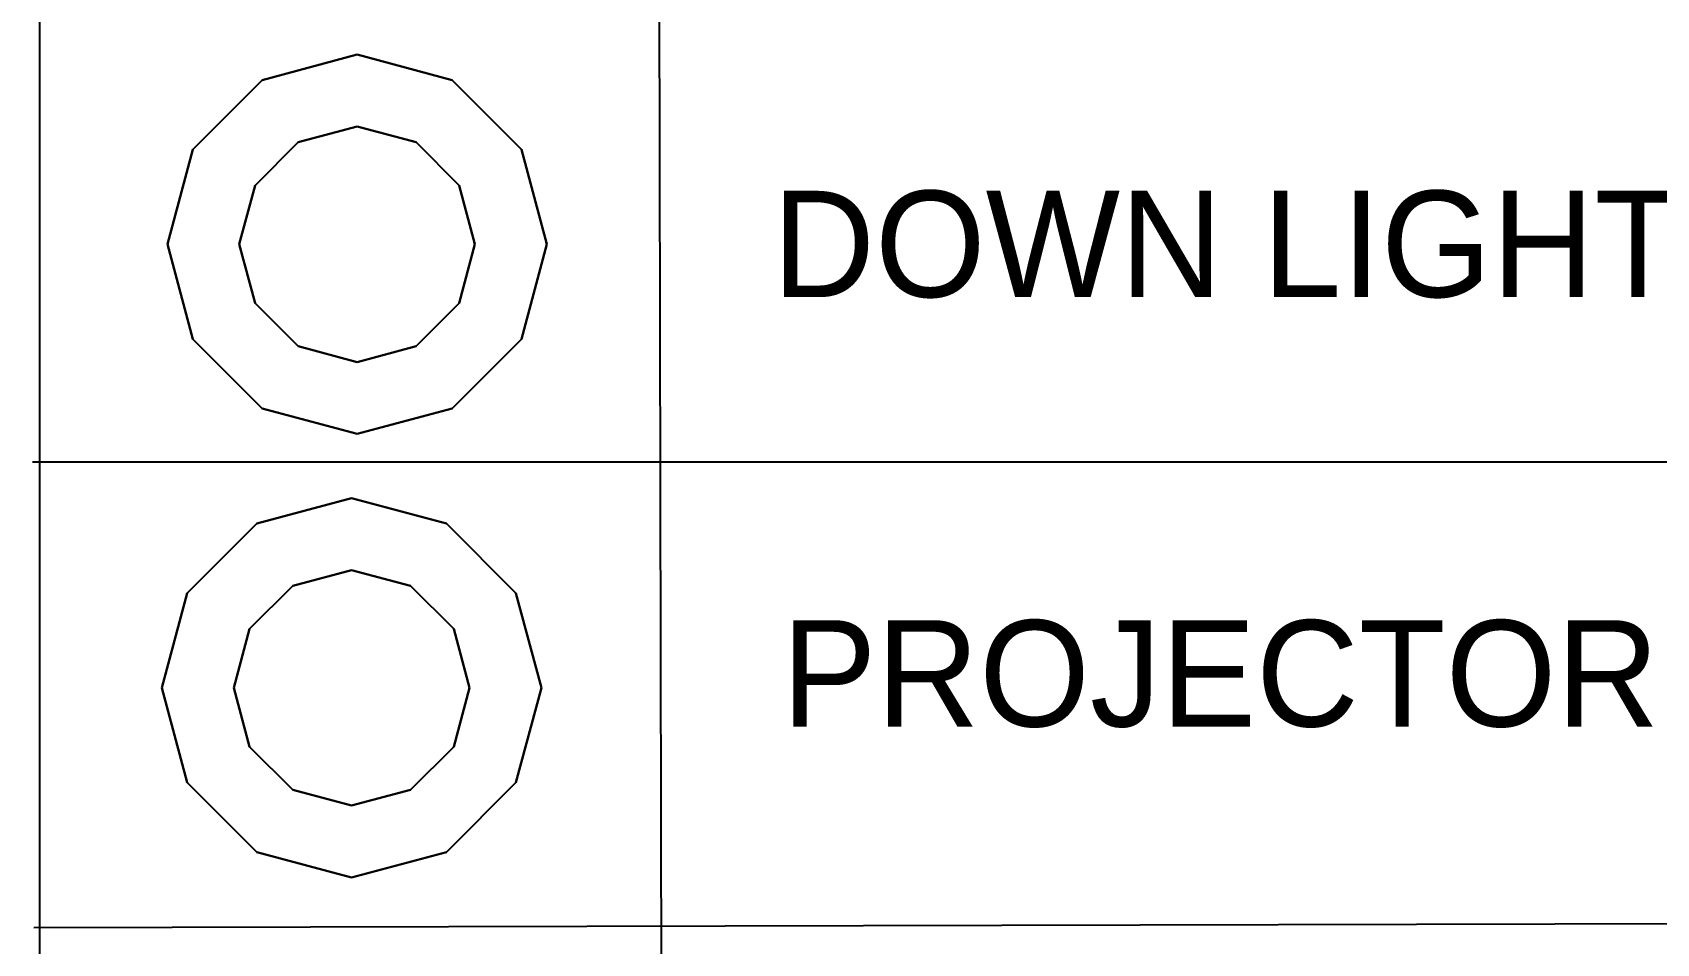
# Model space of a CAD drawing. Header units: inches. Extents: x -2 to 2474, y 1 to 287.
# Drawn here: x 162.29 to 183.45, y 195.52 to 207.4 of the extents above; entities that cross this region are included whole.
import ezdxf

# ---------------------------------------------------------------- set-up
doc = ezdxf.new("R2010")
doc.units = ezdxf.units.IN
doc.header["$MEASUREMENT"] = 0
doc.layers.add('DLX_LUM', color=7, linetype='Continuous', true_color=0xffd400)

msp = doc.modelspace()

# ---------------------------------------------------------------- linework, layer by layer
for p, q in [((170.37133, 242.45188), (170.49336, 189.02179)), ((162.37686, 218.89105), (162.37686, 189.60807)), ((162.28553, 201.80299), (204.61099, 201.80299)), ((162.30188, 195.73017), (204.61099, 195.83882))]:
    msp.add_line(p, q)
at = {"layer": 'DLX_LUM'}
for points in [[(166.5161, 207.11398, 0), (165.27965, 206.78268, 0)], [(165.27965, 206.78268, 0), (166.5161, 207.11398, 0)], [(165.27965, 206.78268, 0), (166.5161, 207.11398, 0)], [(166.5161, 207.11398, 0), (165.27965, 206.78268, 0)], [(167.75254, 206.78268, 0), (166.5161, 207.11398, 0)], [(166.5161, 207.11398, 0), (167.75254, 206.78268, 0)], [(166.5161, 207.11398, 0), (167.75254, 206.78268, 0)], [(167.75254, 206.78268, 0), (166.5161, 207.11398, 0)], [(165.27965, 206.78268, 0), (164.37457, 205.87755, 0)], [(164.37457, 205.87755, 0), (165.27965, 206.78268, 0)], [(164.37457, 205.87755, 0), (165.27965, 206.78268, 0)], [(165.27965, 206.78268, 0), (164.37457, 205.87755, 0)], [(165.27965, 206.78268, 0), (165.27965, 206.78268, 0)], [(165.27965, 206.78268, 0), (165.27965, 206.78268, 0)], [(168.65763, 205.87755, 0), (167.75254, 206.78268, 0)], [(167.75254, 206.78268, 0), (167.75254, 206.78268, 0)], [(167.75254, 206.78268, 0), (168.65763, 205.87755, 0)], [(167.75254, 206.78268, 0), (167.75254, 206.78268, 0)], [(167.75254, 206.78268, 0), (168.65763, 205.87755, 0)], [(168.65763, 205.87755, 0), (167.75254, 206.78268, 0)], [(166.5161, 206.1769, 0), (165.74824, 205.97114, 0)], [(165.74824, 205.97114, 0), (166.5161, 206.1769, 0)], [(167.28396, 205.97114, 0), (166.5161, 206.1769, 0)], [(166.5161, 206.1769, 0), (167.28396, 205.97114, 0)], [(165.74824, 205.97114, 0), (165.18607, 205.40901, 0)], [(165.18607, 205.40901, 0), (165.74824, 205.97114, 0)], [(167.84613, 205.40901, 0), (167.28396, 205.97114, 0)], [(167.28396, 205.97114, 0), (167.84613, 205.40901, 0)], [(164.37457, 205.87755, 0), (164.04326, 204.64113, 0)], [(164.04326, 204.64113, 0), (164.37457, 205.87755, 0)], [(164.04326, 204.64113, 0), (164.37457, 205.87755, 0)], [(164.37457, 205.87755, 0), (164.04326, 204.64113, 0)], [(164.37457, 205.87755, 0), (164.37457, 205.87755, 0)], [(164.37457, 205.87755, 0), (164.37457, 205.87755, 0)], [(168.98893, 204.64113, 0), (168.65763, 205.87755, 0)], [(168.65763, 205.87755, 0), (168.65763, 205.87755, 0)], [(168.65763, 205.87755, 0), (168.98893, 204.64113, 0)], [(168.65763, 205.87755, 0), (168.65763, 205.87755, 0)], [(168.65763, 205.87755, 0), (168.98893, 204.64113, 0)], [(168.98893, 204.64113, 0), (168.65763, 205.87755, 0)], [(165.18607, 205.40901, 0), (164.98033, 204.64113, 0)], [(164.98033, 204.64113, 0), (165.18607, 205.40901, 0)], [(168.05187, 204.64113, 0), (167.84613, 205.40901, 0)], [(167.84613, 205.40901, 0), (168.05187, 204.64113, 0)], [(164.04326, 204.64113, 0), (164.04326, 204.64113, 0)], [(164.04326, 204.64113, 0), (164.37457, 203.4047, 0)], [(164.37457, 203.4047, 0), (164.04326, 204.64113, 0)], [(164.04326, 204.64113, 0), (164.04326, 204.64113, 0)], [(164.37457, 203.4047, 0), (164.04326, 204.64113, 0)], [(164.04326, 204.64113, 0), (164.37457, 203.4047, 0)], [(164.98033, 204.64113, 0), (165.18607, 203.87324, 0)], [(165.18607, 203.87324, 0), (164.98033, 204.64113, 0)], [(167.84613, 203.87324, 0), (168.05187, 204.64113, 0)], [(168.05187, 204.64113, 0), (167.84613, 203.87324, 0)], [(168.65763, 203.4047, 0), (168.98893, 204.64113, 0)], [(168.98893, 204.64113, 0), (168.65763, 203.4047, 0)], [(168.98893, 204.64113, 0), (168.65763, 203.4047, 0)], [(168.65763, 203.4047, 0), (168.98893, 204.64113, 0)], [(168.98893, 204.64113, 0), (168.98893, 204.64113, 0)], [(168.98893, 204.64113, 0), (168.98893, 204.64113, 0)], [(165.18607, 203.87324, 0), (165.74824, 203.31111, 0)], [(165.74824, 203.31111, 0), (165.18607, 203.87324, 0)], [(167.28396, 203.31111, 0), (167.84613, 203.87324, 0)], [(167.84613, 203.87324, 0), (167.28396, 203.31111, 0)], [(164.37457, 203.4047, 0), (164.37457, 203.4047, 0)], [(164.37457, 203.4047, 0), (165.27965, 202.49958, 0)], [(165.27965, 202.49958, 0), (164.37457, 203.4047, 0)], [(164.37457, 203.4047, 0), (164.37457, 203.4047, 0)], [(165.27965, 202.49958, 0), (164.37457, 203.4047, 0)], [(164.37457, 203.4047, 0), (165.27965, 202.49958, 0)], [(167.75254, 202.49958, 0), (168.65763, 203.4047, 0)], [(168.65763, 203.4047, 0), (167.75254, 202.49958, 0)], [(168.65763, 203.4047, 0), (167.75254, 202.49958, 0)], [(167.75254, 202.49958, 0), (168.65763, 203.4047, 0)], [(168.65763, 203.4047, 0), (168.65763, 203.4047, 0)], [(168.65763, 203.4047, 0), (168.65763, 203.4047, 0)], [(165.74824, 203.31111, 0), (166.5161, 203.10536, 0)], [(166.5161, 203.10536, 0), (165.74824, 203.31111, 0)], [(166.5161, 203.10536, 0), (167.28396, 203.31111, 0)], [(167.28396, 203.31111, 0), (166.5161, 203.10536, 0)], [(165.27965, 202.49958, 0), (166.5161, 202.16828, 0)], [(166.5161, 202.16828, 0), (165.27965, 202.49958, 0)], [(166.5161, 202.16828, 0), (165.27965, 202.49958, 0)], [(165.27965, 202.49958, 0), (166.5161, 202.16828, 0)], [(166.5161, 202.16828, 0), (167.75254, 202.49958, 0)], [(167.75254, 202.49958, 0), (166.5161, 202.16828, 0)], [(167.75254, 202.49958, 0), (166.5161, 202.16828, 0)], [(166.5161, 202.16828, 0), (167.75254, 202.49958, 0)], [(167.75254, 202.49958, 0), (167.75254, 202.49958, 0)], [(167.75254, 202.49958, 0), (167.75254, 202.49958, 0)], [(166.5161, 202.16828, 0), (166.5161, 202.16828, 0)], [(166.5161, 202.16828, 0), (166.5161, 202.16828, 0)], [(167.08779, 201.52485, 0), (167.08779, 201.52485, 0)], [(167.08779, 201.52485, 0), (167.08779, 201.52485, 0)], [(166.44444, 196.38417, 0), (166.44444, 196.38417, 0)], [(166.44444, 196.38417, 0), (166.44444, 196.38417, 0)]]:
    msp.add_polyline3d(points, dxfattribs=at)
at = {"layer": 'DLX_LUM', "color": 141, "true_color": 0xadddf7}
for points in [[(166.44444, 201.32987, 0), (165.208, 200.99857, 0)], [(165.208, 200.99857, 0), (166.44444, 201.32987, 0)], [(165.208, 200.99857, 0), (166.44444, 201.32987, 0)], [(166.44444, 201.32987, 0), (165.208, 200.99857, 0)], [(167.68088, 200.99857, 0), (166.44444, 201.32987, 0)], [(166.44444, 201.32987, 0), (167.68088, 200.99857, 0)], [(166.44444, 201.32987, 0), (167.68088, 200.99857, 0)], [(167.68088, 200.99857, 0), (166.44444, 201.32987, 0)], [(165.208, 200.99857, 0), (164.30291, 200.09344, 0)], [(164.30291, 200.09344, 0), (165.208, 200.99857, 0)], [(164.30291, 200.09344, 0), (165.208, 200.99857, 0)], [(165.208, 200.99857, 0), (164.30291, 200.09344, 0)], [(165.208, 200.99857, 0), (165.208, 200.99857, 0)], [(165.208, 200.99857, 0), (165.208, 200.99857, 0)], [(168.58597, 200.09344, 0), (167.68088, 200.99857, 0)], [(167.68088, 200.99857, 0), (167.68088, 200.99857, 0)], [(167.68088, 200.99857, 0), (168.58597, 200.09344, 0)], [(167.68088, 200.99857, 0), (167.68088, 200.99857, 0)], [(167.68088, 200.99857, 0), (168.58597, 200.09344, 0)], [(168.58597, 200.09344, 0), (167.68088, 200.99857, 0)], [(166.44444, 200.39279, 0), (165.67658, 200.18703, 0)], [(165.67658, 200.18703, 0), (166.44444, 200.39279, 0)], [(167.2123, 200.18703, 0), (166.44444, 200.39279, 0)], [(166.44444, 200.39279, 0), (167.2123, 200.18703, 0)], [(164.30291, 200.09344, 0), (163.9716, 198.85702, 0)], [(163.9716, 198.85702, 0), (164.30291, 200.09344, 0)], [(163.9716, 198.85702, 0), (164.30291, 200.09344, 0)], [(164.30291, 200.09344, 0), (163.9716, 198.85702, 0)], [(164.30291, 200.09344, 0), (164.30291, 200.09344, 0)], [(164.30291, 200.09344, 0), (164.30291, 200.09344, 0)], [(165.67658, 200.18703, 0), (165.11441, 199.6249, 0)], [(165.11441, 199.6249, 0), (165.67658, 200.18703, 0)], [(167.77447, 199.6249, 0), (167.2123, 200.18703, 0)], [(167.2123, 200.18703, 0), (167.77447, 199.6249, 0)], [(168.91727, 198.85702, 0), (168.58597, 200.09344, 0)], [(168.58597, 200.09344, 0), (168.58597, 200.09344, 0)], [(168.58597, 200.09344, 0), (168.91727, 198.85702, 0)], [(168.58597, 200.09344, 0), (168.58597, 200.09344, 0)], [(168.58597, 200.09344, 0), (168.91727, 198.85702, 0)], [(168.91727, 198.85702, 0), (168.58597, 200.09344, 0)], [(165.11441, 199.6249, 0), (164.90867, 198.85702, 0)], [(164.90867, 198.85702, 0), (165.11441, 199.6249, 0)], [(167.98021, 198.85702, 0), (167.77447, 199.6249, 0)], [(167.77447, 199.6249, 0), (167.98021, 198.85702, 0)], [(163.9716, 198.85702, 0), (163.9716, 198.85702, 0)], [(163.9716, 198.85702, 0), (164.30291, 197.62059, 0)], [(164.30291, 197.62059, 0), (163.9716, 198.85702, 0)], [(163.9716, 198.85702, 0), (163.9716, 198.85702, 0)], [(164.30291, 197.62059, 0), (163.9716, 198.85702, 0)], [(163.9716, 198.85702, 0), (164.30291, 197.62059, 0)], [(164.90867, 198.85702, 0), (165.11441, 198.08913, 0)], [(165.11441, 198.08913, 0), (164.90867, 198.85702, 0)], [(167.77447, 198.08913, 0), (167.98021, 198.85702, 0)], [(167.98021, 198.85702, 0), (167.77447, 198.08913, 0)], [(168.58597, 197.62059, 0), (168.91727, 198.85702, 0)], [(168.91727, 198.85702, 0), (168.58597, 197.62059, 0)], [(168.91727, 198.85702, 0), (168.58597, 197.62059, 0)], [(168.58597, 197.62059, 0), (168.91727, 198.85702, 0)], [(168.91727, 198.85702, 0), (168.91727, 198.85702, 0)], [(168.91727, 198.85702, 0), (168.91727, 198.85702, 0)], [(165.11441, 198.08913, 0), (165.67658, 197.527, 0)], [(165.67658, 197.527, 0), (165.11441, 198.08913, 0)], [(167.2123, 197.527, 0), (167.77447, 198.08913, 0)], [(167.77447, 198.08913, 0), (167.2123, 197.527, 0)], [(164.30291, 197.62059, 0), (164.30291, 197.62059, 0)], [(164.30291, 197.62059, 0), (165.208, 196.71547, 0)], [(165.208, 196.71547, 0), (164.30291, 197.62059, 0)], [(164.30291, 197.62059, 0), (164.30291, 197.62059, 0)], [(165.208, 196.71547, 0), (164.30291, 197.62059, 0)], [(164.30291, 197.62059, 0), (165.208, 196.71547, 0)], [(165.67658, 197.527, 0), (166.44444, 197.32125, 0)], [(166.44444, 197.32125, 0), (165.67658, 197.527, 0)], [(166.44444, 197.32125, 0), (167.2123, 197.527, 0)], [(167.2123, 197.527, 0), (166.44444, 197.32125, 0)], [(167.68088, 196.71547, 0), (168.58597, 197.62059, 0)], [(168.58597, 197.62059, 0), (167.68088, 196.71547, 0)], [(168.58597, 197.62059, 0), (167.68088, 196.71547, 0)], [(167.68088, 196.71547, 0), (168.58597, 197.62059, 0)], [(168.58597, 197.62059, 0), (168.58597, 197.62059, 0)], [(168.58597, 197.62059, 0), (168.58597, 197.62059, 0)], [(165.85135, 196.91044, 0), (165.85135, 196.91044, 0)], [(165.85135, 196.91044, 0), (165.85135, 196.91044, 0)], [(165.208, 196.71547, 0), (166.44444, 196.38417, 0)], [(166.44444, 196.38417, 0), (165.208, 196.71547, 0)], [(166.44444, 196.38417, 0), (165.208, 196.71547, 0)], [(165.208, 196.71547, 0), (166.44444, 196.38417, 0)], [(166.44444, 196.38417, 0), (167.68088, 196.71547, 0)], [(167.68088, 196.71547, 0), (166.44444, 196.38417, 0)], [(167.68088, 196.71547, 0), (166.44444, 196.38417, 0)], [(166.44444, 196.38417, 0), (167.68088, 196.71547, 0)], [(167.68088, 196.71547, 0), (167.68088, 196.71547, 0)], [(167.68088, 196.71547, 0), (167.68088, 196.71547, 0)]]:
    msp.add_polyline3d(points, dxfattribs=at)

# ---------------------------------------------------------------- texts
at = {"char_height": 1.3867075, "attachment_point": 1}
for s, insert in [('DOWN LIGHT RECESSED', (171.92509, 205.33934)), ('PROJECTOR LIGHT MOUNTED', (172.04687, 199.73873))]:
    msp.add_mtext_dynamic_manual_height_columns(s, width=49.3025886, gutter_width=21.66731, heights=[6.83411], dxfattribs=dict(at, insert=insert))

doc.saveas('drawing.dxf')
